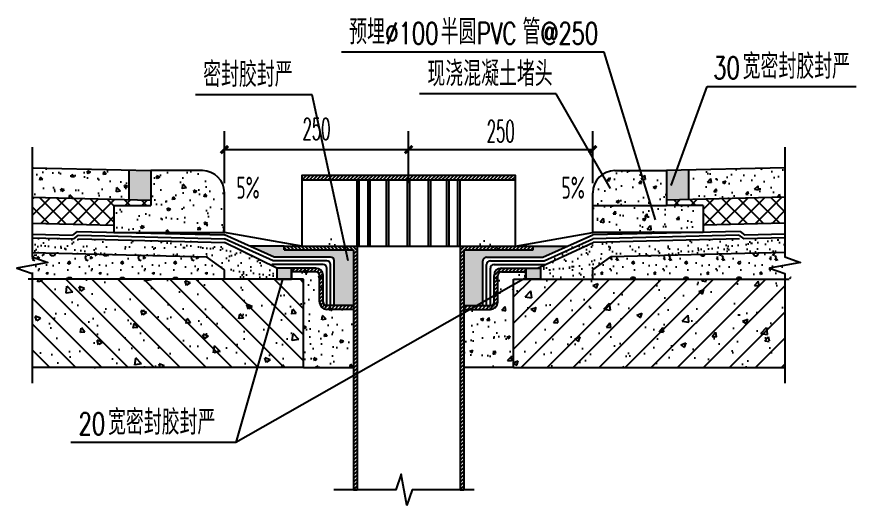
# Model space of a CAD drawing. Extents: x 27938 to 725830, y -209821 to 1628073.
# Drawn here: x 267459 to 269738, y 930992 to 932319 of the extents above; entities that cross this region are included whole.
import ezdxf

# ---------------------------------------------------------------- set-up
doc = ezdxf.new("R2010")
doc.units = 0
doc.header["$LTSCALE"] = 1000
doc.header["$MEASUREMENT"] = 0
doc.linetypes.add('DASH', pattern=[0.35, 0.25, -0.1])
for name, color, linetype in [('AD-INDX', 43, 'Continuous'), ('AD-SIGN', 195, 'Continuous'), ('AE-FNSH', 11, 'Continuous'), ('AE-PATN-MATE', 8, 'Continuous'), ('AE-PIPE', 10, 'Continuous'), ('AE-STRU-HACH', 8, 'Continuous'), ('AE-SUFC', 3, 'Continuous'), ('DIM_LEAD', 3, 'Continuous'), ('DIM_SYMB', 3, 'Continuous'), ('PUB_DIM', 3, 'Continuous'), ('PUB_TEXT', 4, 'Continuous'), ('RCWALL', 71, 'Continuous')]:
    doc.layers.add(name, color=color, linetype=linetype)
doc.styles.add('_TCH_DIM', font='SIMPLEX.shx', dxfattribs={"width": 0.7, "bigfont": 'GBCBIG.shx'})
doc.styles.add('_TCH_DIM_T3', font='SIMPLEX.shx', dxfattribs={"width": 0.494118, "bigfont": 'GBCBIG.shx'})
doc.styles.add('TH-STYLE3', font='tssdeng.shx', dxfattribs={"width": 0.7, "bigfont": 'tssdchn.shx'})
doc.dimstyles.new('_TCH_ARCH&&10', dxfattribs={"dimtxt": 29.75, "dimasz": 10, "dimexe": 25, "dimexo": 30, "dimgap": 10, "dimtad": 1, "dimdec": 0, "dimzin": 0, "dimdsep": 46, "dimtxsty": '_TCH_DIM_T3', "dimblk": 'ARCHTICK', "dimcen": 0.09, "dimclrt": 7, "dimazin": 2, "dimtfac": 1, "dimtdec": 0, "dimtix": 1, "dimtmove": 2, "dimatfit": 3, "dimfxl": 1, "dimtolj": 1, "dimtzin": 0, "dimarcsym": 0})
pattern_1 = [(45, (-167023.3735, -88107.5606), (-2.499999996, 2.499999996), [])]

# ---------------------------------------------------------------- blocks, each defined once
blk = doc.blocks.new('A$C006627A6')
at = {"layer": 'AE-STRU-HACH'}
h = blk.add_hatch(dxfattribs=at)
h.set_pattern_fill('JIS_WOOD', color=256, scale=5, style=0)
h.set_pattern_definition([(45, (-168053.1745, -88221.756), (-2.499999996, 2.499999996), [])])
h.paths.add_polyline_path([(304, 421), (304, 427), (14, 427), (14, 421)])
h = blk.add_hatch(dxfattribs=at)
h.set_pattern_fill('JIS_WOOD', color=256, scale=5, style=0)
h.set_pattern_definition([(135, (167341.373, -88107.5606), (2.499999996, 2.499999996), [])])
h.paths.add_polyline_path([(-10, 331), (89, 331), (89, 326), (-10, 326)])
h = blk.add_hatch(dxfattribs=at)
h.set_pattern_fill('JIS_WOOD', color=256, scale=5, style=0)
h.set_pattern_definition(pattern_1)
h.paths.add_polyline_path([(328, 331), (229, 331), (229, 326), (328, 326)])
h = blk.add_hatch(dxfattribs=at)
h.set_pattern_fill('JIS_WOOD', color=256, scale=5, style=0)
h.set_pattern_definition(pattern_1)
h.paths.add_polyline_path([(84, 0), (89, 0), (89, 326), (84, 326)])
h.paths.add_polyline_path([(84, 245), (84, 250), (48, 250, -0.414214), (43, 255), (43, 291, 0.414214), (33, 301), (0, 301), (0, 296), (33, 296, -0.414214), (38, 291), (38, 255, 0.414214), (48, 245)])
h.paths.add_polyline_path([(270, 250), (234, 250), (234, 245), (270, 245, 0.414214), (280, 255), (280, 291, -0.414214), (285, 296), (318, 296), (318, 301), (285, 301, 0.414214), (275, 291), (275, 255, -0.414214)])
h.paths.add_polyline_path([(229, 0), (234, 0), (234, 326), (229, 326)])
at = {"layer": 'AE-PIPE'}
for p, q in [((14, 421), (14, 331)), ((89, 331), (89, 421)), ((92, 331), (92, 421)), ((104, 331), (104, 421)), ((107, 331), (107, 421)), ((129, 331), (129, 421)), ((132, 331), (132, 421)), ((157.5, 331), (157.5, 421)), ((160.5, 331), (160.5, 421)), ((186, 331), (186, 421)), ((189, 331), (189, 421)), ((211, 331), (211, 421)), ((214, 331), (214, 421)), ((226, 331), (226, 421)), ((229, 331), (229, 421)), ((304, 331), (304, 421)), ((-10, 331), (89, 331)), ((-10, 326), (-10, 331)), ((89, 331), (89, 0)), ((89, 331), (229, 331)), ((229, 331), (229, 0)), ((229, 331), (328, 331)), ((328, 326), (328, 331)), ((-10, 326), (84, 326)), ((84, 326), (84, 0)), ((234, 326), (234, 0)), ((234, 326), (328, 326)), ((0, 301), (0, 296)), ((33, 301), (0, 301)), ((285, 301), (318, 301)), ((318, 301), (318, 296)), ((33, 296), (0, 296)), ((38, 255), (38, 291)), ((43, 255), (43, 291)), ((275, 255), (275, 291)), ((280, 255), (280, 291)), ((285, 296), (318, 296)), ((84, 250), (48, 250)), ((84, 245), (48, 245)), ((234, 250), (270, 250)), ((234, 245), (270, 245)), ((84, 0), (89, 0)), ((229, 0), (234, 0))]:
    blk.add_line(p, q, dxfattribs=at)
blk.add_lwpolyline([(14, 421), (304, 421), (304, 427), (14, 427)], close=True, dxfattribs=at)
for centre, radius, start, end in [((33, 291), 10, 0, 90), ((285, 291), 10, 90, 180), ((33, 291), 5, 0, 90), ((285, 291), 5, 90, 180), ((48, 255), 10, 180, 270), ((48, 255), 5, 180, 270), ((270, 255), 5, 270, 0), ((270, 255), 10, 270, 0)]:
    blk.add_arc(centre, radius, start, end, dxfattribs=at)
blk = doc.blocks.new('_ArchTick')
at = {"color": 0, "linetype": 'ByBlock', "const_width": 0.4}
blk.add_lwpolyline([(-0.5, -0.5), (0.5, 0.5)], dxfattribs=at)
blk = doc.blocks.new('*D261')
at = {"layer": 'Defpoints', "color": 0, "transparency": 16777216}
for p in [(359469.4, 394845), (359219.4, 394769.2), (359469.4, 394769.2)]:
    blk.add_point(p, dxfattribs=at)
at = {"layer": 'PUB_DIM', "color": 0, "lineweight": -2, "transparency": 16777216}
for p, q in [((359219.4, 394799.2), (359219.4, 394870)), ((359469.4, 394799.2), (359469.4, 394870)), ((359219.4, 394845), (359469.4, 394845))]:
    blk.add_line(p, q, dxfattribs=at)
at = {"layer": 'PUB_DIM', "color": 0, "lineweight": -2, "transparency": 16777216, "xscale": 10, "yscale": 10, "zscale": 10, "rotation": 180}
blk.add_blockref('_ArchTick', (359219.4, 394845), dxfattribs=at)
at = {"layer": 'PUB_DIM', "color": 0, "lineweight": -2, "transparency": 16777216, "xscale": 10, "yscale": 10, "zscale": 10}
blk.add_blockref('_ArchTick', (359469.4, 394845), dxfattribs=at)
at = {"layer": 'PUB_DIM', "color": 7, "transparency": 16777216, "insert": (359344.4, 394869.9), "char_height": 29.75, "attachment_point": 5, "style": '_TCH_DIM_T3'}
blk.add_mtext('\\A1;250', dxfattribs=at)
blk = doc.blocks.new('*D262')
at = {"layer": 'Defpoints', "color": 0, "transparency": 16777216}
for p in [(359219.4, 394845), (358969.4, 394769.2), (359219.4, 394769.2)]:
    blk.add_point(p, dxfattribs=at)
at = {"layer": 'PUB_DIM', "color": 0, "lineweight": -2, "transparency": 16777216}
for p, q in [((358969.4, 394799.2), (358969.4, 394870)), ((359219.4, 394799.2), (359219.4, 394870)), ((358969.4, 394845), (359219.4, 394845))]:
    blk.add_line(p, q, dxfattribs=at)
at = {"layer": 'PUB_DIM', "color": 0, "lineweight": -2, "transparency": 16777216, "xscale": 10, "yscale": 10, "zscale": 10, "rotation": 180}
blk.add_blockref('_ArchTick', (358969.4, 394845), dxfattribs=at)
at = {"layer": 'PUB_DIM', "color": 0, "lineweight": -2, "transparency": 16777216, "xscale": 10, "yscale": 10, "zscale": 10}
blk.add_blockref('_ArchTick', (359219.4, 394845), dxfattribs=at)
at = {"layer": 'PUB_DIM', "color": 7, "transparency": 16777216, "insert": (359094.4, 394873), "char_height": 29.75, "attachment_point": 5, "style": '_TCH_DIM_T3'}
blk.add_mtext('\\A1;250', dxfattribs=at)
blk = doc.blocks.new('adfhjjj')
at = {"layer": 'AE-PATN-MATE'}
h = blk.add_hatch(dxfattribs=at)
h.set_pattern_fill('混凝土', color=256, scale=6, style=0)
h.set_pattern_definition([(130, (492718.376, 295086.24), (-43.035611, -3.765128), [4.5, -49.5]), (185, (492718.376, 295086.24), (8.32508, 45.131528), [3.6, -39.6]), (79.5486, (492714.79, 295085.928), (-34.710563, 41.366373), [3.824411, -42.068527]), (133.8158, (492718.376, 295098.24), (-64.034463, -9.931141), [6.75, -74.25]), (83.3644, (492713.04, 295097.414), (-56.079762, 58.447072), [5.736617, -63.10278]), (188.8158, (492718.376, 295098.24), (-56.079717, 58.447116), [5.4, -59.4]), (159, (492712.376, 295095.24), (-35.814423, -24.1571334), [4.5, -49.5]), (214, (492712.376, 295095.24), (-14.59892, 43.509003), [3.6, -39.6]), (108.5486, (492709.39, 295093.23), (-50.413358, 19.35183), [3.824411, -42.068527]), (142.5, (492718.376, 295086.241), (-0.7295913, 19.9736312), [0, -39.12, 0, -40.2, 0, -39.75]), (172.5, (492718.376, 295086.241), (-15.7841722, 23.6647027), [0, -22.92, 0, -38.22, 0, -15.15]), (212.5, (492731.756, 295086.241), (-32.0293462, -1.3532923), [0, -15, 0, -46.8, 0, -62.1]), (222.5, (492737.756, 295086.241), (-34.99117, 6.006299), [0, -19.5, 0, -31.08, 0, -44.1])])
h.paths.add_polyline_path([(358708.5, 394820.2), (358839.4, 394817.1), (358839.4, 394777.1), (358708.5, 394780.2)])
h = blk.add_hatch(dxfattribs=at)
h.set_pattern_fill('混凝土', color=256, scale=6, style=0)
h.set_pattern_definition([(130, (493469.894, 298617.54), (-43.035611, -3.765128), [4.5, -49.5]), (185, (493469.894, 298617.54), (8.32508, 45.131528), [3.6, -39.6]), (79.5486, (493466.307, 298617.225), (-34.710563, 41.366373), [3.824411, -42.068527]), (133.8158, (493469.894, 298629.54), (-64.034463, -9.931141), [6.75, -74.25]), (83.3644, (493464.56, 298628.71), (-56.079762, 58.447072), [5.736617, -63.10278]), (188.8158, (493469.894, 298629.54), (-56.079717, 58.447116), [5.4, -59.4]), (159, (493463.894, 298626.54), (-35.814423, -24.1571334), [4.5, -49.5]), (214, (493463.894, 298626.54), (-14.59892, 43.509003), [3.6, -39.6]), (108.5486, (493460.91, 298624.526), (-50.413358, 19.35183), [3.824411, -42.068527]), (142.5, (493469.894, 298617.539), (-0.7295913, 19.9736312), [0, -39.12, 0, -40.2, 0, -39.75]), (172.5, (493469.894, 298617.539), (-15.7841722, 23.6647027), [0, -22.92, 0, -38.22, 0, -15.15]), (212.5, (493483.274, 298617.539), (-32.0293462, -1.3532923), [0, -15, 0, -46.8, 0, -62.1]), (222.5, (493489.274, 298617.54), (-34.99117, 6.006299), [0, -19.5, 0, -31.08, 0, -44.1])])
edge = h.paths.add_edge_path()
edge.add_line((358819.4, 394769.2), (358869.4, 394769.2))
edge.add_line((358869.4, 394769.2), (358869.4, 394816.4))
edge.add_line((358869.4, 394816.4), (358939.4, 394816.4))
edge.add_arc((358939.4, 394786.4), 30, 360, 450, ccw=False)
edge.add_line((358969.4, 394786.4), (358969.4, 394732.5))
edge.add_line((358969.4, 394732.5), (358819.5, 394732.5))
edge.add_line((358819.5, 394732.5), (358819.4, 394732.5))
edge.add_line((358819.4, 394732.5), (358819.4, 394769.2))
for points in [[(358839.4, 394777.1), (358869.4, 394776.4), (358869.4, 394816.4), (358839.4, 394817.1)], [(359599.4, 394817.1), (359569.4, 394816.4), (359569.4, 394776.4), (359599.4, 394777.1)], [(359060.4, 394669), (359060.4, 394684), (359040.4, 394684), (359040.4, 394669)], [(359398.4, 394669), (359398.4, 394684), (359378.4, 394684), (359378.4, 394669)]]:
    blk.add_hatch(color=256, dxfattribs=at).paths.add_polyline_path(points)
h = blk.add_hatch(dxfattribs=at)
h.set_pattern_fill('混凝土', color=256, scale=6, style=0)
h.set_pattern_definition([(50, (224968.96, 298617.54), (43.035611, -3.765128), [4.5, -49.5]), (355, (224968.96, 298617.54), (-8.32508, 45.131528), [3.6, -39.6]), (100.4514, (224972.547, 298617.225), (34.710563, 41.366373), [3.824411, -42.068527]), (46.1842, (224968.96, 298629.54), (64.034463, -9.931141), [6.75, -74.25]), (96.6356, (224974.297, 298628.71), (56.079762, 58.447072), [5.736617, -63.10278]), (351.1842, (224968.96, 298629.54), (56.079717, 58.447116), [5.4, -59.4]), (21, (224974.96, 298626.54), (35.814423, -24.1571334), [4.5, -49.5]), (326, (224974.96, 298626.54), (14.59892, 43.509003), [3.6, -39.6]), (71.4514, (224977.945, 298624.526), (50.413358, 19.35183), [3.824411, -42.068527]), (37.5, (224968.96, 298617.539), (0.7295913, 19.9736312), [0, -39.12, 0, -40.2, 0, -39.75]), (7.5, (224968.96, 298617.539), (15.7841722, 23.6647027), [0, -22.92, 0, -38.22, 0, -15.15]), (327.5, (224955.58, 298617.539), (32.0293462, -1.3532923), [0, -15, 0, -46.8, 0, -62.1]), (317.5, (224949.58, 298617.54), (34.99117, 6.006299), [0, -19.5, 0, -31.08, 0, -44.1])])
edge = h.paths.add_edge_path()
edge.add_line((359619.4, 394769.2), (359569.4, 394769.2))
edge.add_line((359569.4, 394769.2), (359569.4, 394816.4))
edge.add_line((359569.4, 394816.4), (359499.4, 394816.4))
edge.add_arc((359499.4, 394786.4), 30, 90, 180)
edge.add_line((359469.4, 394786.4), (359469.4, 394732.5))
edge.add_line((359469.4, 394732.5), (359619.3, 394732.5))
edge.add_line((359619.3, 394732.5), (359619.4, 394732.5))
edge.add_line((359619.4, 394732.5), (359619.4, 394769.2))
h = blk.add_hatch(dxfattribs=at)
h.set_pattern_fill('混凝土', color=256, scale=6, style=0)
h.set_pattern_definition([(50, (225720.478, 295086.24), (43.035611, -3.765128), [4.5, -49.5]), (355, (225720.48, 295086.24), (-8.32508, 45.131528), [3.6, -39.6]), (100.4514, (225724.064, 295085.928), (34.710563, 41.366373), [3.824411, -42.068527]), (46.1842, (225720.48, 295098.24), (64.034463, -9.931141), [6.75, -74.25]), (96.6356, (225725.814, 295097.414), (56.079762, 58.447072), [5.736617, -63.10278]), (351.1842, (225720.48, 295098.24), (56.079717, 58.447116), [5.4, -59.4]), (21, (225726.478, 295095.24), (35.814423, -24.1571334), [4.5, -49.5]), (326, (225726.48, 295095.24), (14.59892, 43.509003), [3.6, -39.6]), (71.4514, (225729.463, 295093.23), (50.413358, 19.35183), [3.824411, -42.068527]), (37.5, (225720.478, 295086.241), (0.7295913, 19.9736312), [0, -39.12, 0, -40.2, 0, -39.75]), (7.5, (225720.478, 295086.241), (15.7841722, 23.6647027), [0, -22.92, 0, -38.22, 0, -15.15]), (327.5, (225707.098, 295086.241), (32.0293462, -1.3532923), [0, -15, 0, -46.8, 0, -62.1]), (317.5, (225701.098, 295086.241), (34.99117, 6.006299), [0, -19.5, 0, -31.08, 0, -44.1])])
h.paths.add_polyline_path([(359730.4, 394820.2), (359599.4, 394817.1), (359599.4, 394777.1), (359730.4, 394780.2)])
h = blk.add_hatch(dxfattribs=at)
h.set_pattern_fill('ANSI37', color=256, scale=5, style=0)
h.set_pattern_definition([(135, (526463.156, 304475.397), (11.2253202, 11.2253202), []), (45, (526463.156, 304475.397), (11.2253202, -11.2253202), [])])
h.paths.add_polyline_path([(358708.5, 394745.2), (358708.5, 394780.2), (358869.4, 394776.4), (358869.4, 394769.2), (358819.4, 394769.2), (358819.4, 394742.5)])
h = blk.add_hatch(dxfattribs=at)
h.set_pattern_fill('ANSI37', color=256, scale=5, style=0)
h.set_pattern_definition([(45, (191975.698, 304475.397), (-11.2253202, 11.2253202), []), (135, (191975.698, 304475.397), (-11.2253202, -11.2253202), [])])
h.paths.add_polyline_path([(359730.4, 394745.2), (359730.4, 394780.2), (359569.4, 394776.4), (359569.4, 394769.2), (359619.4, 394769.2), (359619.4, 394742.5)])
h = blk.add_hatch(dxfattribs=at)
h.set_pattern_fill('粉刷', color=256, scale=5, style=0)
h.set_pattern_definition([(142.5, (504766.68, 297412.681), (0.6299336, 19.2682377), [0, -15.2, 0, -17, 0, -16.25]), (172.5, (504766.68, 297412.68), (-17.697767, 28.2214607), [0, -8.2, 0, -13.7, 0, -5.25]), (212.5, (504778.98, 297412.681), (-31.1414186, 0.0565905), [0, -5, 0, -18, 0, -23.5]), (222.5, (504778.98, 297412.68), (-30.061266, 8.7767556), [0, -2.5, 0, -11.8, 0, -13.5])])
h.paths.add_polyline_path([(358708.5, 394705.2), (358708.5, 394725.2), (358969.4, 394719), (359040.4, 394684), (359040.4, 394669), (358969.4, 394669), (358969.4, 394681.5), (358945.1, 394699.5)])
h = blk.add_hatch(dxfattribs=at)
h.set_pattern_fill('混凝土', color=256, scale=6, style=0)
h.set_pattern_definition([(130, (491932.807, 294948.66), (-43.035611, -3.765128), [4.5, -49.5]), (185, (491932.807, 294948.66), (8.32508, 45.131528), [3.6, -39.6]), (79.5486, (491929.22, 294948.345), (-34.710563, 41.366373), [3.824411, -42.068527]), (133.8158, (491932.807, 294960.66), (-64.034463, -9.931141), [6.75, -74.25]), (83.3644, (491927.47, 294959.83), (-56.079762, 58.447072), [5.736617, -63.10278]), (188.8158, (491932.807, 294960.66), (-56.079717, 58.447116), [5.4, -59.4]), (159, (491926.807, 294957.66), (-35.814423, -24.1571334), [4.5, -49.5]), (214, (491926.807, 294957.66), (-14.59892, 43.509003), [3.6, -39.6]), (108.5486, (491923.822, 294955.646), (-50.413358, 19.35183), [3.824411, -42.068527]), (142.5, (491932.807, 294948.659), (-0.7295913, 19.9736312), [0, -39.12, 0, -40.2, 0, -39.75]), (172.5, (491932.807, 294948.66), (-15.7841722, 23.6647027), [0, -22.92, 0, -38.22, 0, -15.15]), (212.5, (491946.187, 294948.659), (-32.0293462, -1.3532923), [0, -15, 0, -46.8, 0, -62.1]), (222.5, (491952.187, 294948.66), (-34.99117, 6.006299), [0, -19.5, 0, -31.08, 0, -44.1])])
h.paths.add_polyline_path([(359134.2, 394709), (359096.5, 394709), (359115.9, 394725.1)])
edge = h.paths.add_edge_path()
edge.add_line((359144.4, 394633), (359144.4, 394549))
edge.add_line((359144.4, 394549), (359076.9, 394549))
edge.add_line((359076.9, 394549), (359076.9, 394669))
edge.add_line((359076.9, 394669), (359060.4, 394669))
edge.add_line((359060.4, 394669), (359060.4, 394679))
edge.add_line((359060.4, 394679), (359066.4, 394684))
edge.add_line((359066.4, 394684), (359093.4, 394684))
edge.add_arc((359093.4, 394674), 10, 360, 450, ccw=False)
edge.add_line((359103.4, 394674), (359103.4, 394638))
edge.add_arc((359108.4, 394638), 5, 540, 630)
edge.add_line((359108.4, 394633), (359144.4, 394633))
h = blk.add_hatch(dxfattribs=at)
h.set_pattern_fill('混凝土', color=256, scale=6, style=0)
h.set_pattern_definition([(50, (226506.048, 294948.66), (43.035611, -3.765128), [4.5, -49.5]), (355, (226506.048, 294948.66), (-8.32508, 45.131528), [3.6, -39.6]), (100.4514, (226509.634, 294948.345), (34.710563, 41.366373), [3.824411, -42.068527]), (46.1842, (226506.05, 294960.66), (64.034463, -9.931141), [6.75, -74.25]), (96.6356, (226511.384, 294959.83), (56.079762, 58.447072), [5.736617, -63.10278]), (351.1842, (226506.05, 294960.66), (56.079717, 58.447116), [5.4, -59.4]), (21, (226512.048, 294957.66), (35.814423, -24.1571334), [4.5, -49.5]), (326, (226512.048, 294957.66), (14.59892, 43.509003), [3.6, -39.6]), (71.4514, (226515.032, 294955.646), (50.413358, 19.35183), [3.824411, -42.068527]), (37.5, (226506.048, 294948.659), (0.7295913, 19.9736312), [0, -39.12, 0, -40.2, 0, -39.75]), (7.5, (226506.048, 294948.66), (15.7841722, 23.6647027), [0, -22.92, 0, -38.22, 0, -15.15]), (327.5, (226492.668, 294948.659), (32.0293462, -1.3532923), [0, -15, 0, -46.8, 0, -62.1]), (317.5, (226486.668, 294948.66), (34.99117, 6.006299), [0, -19.5, 0, -31.08, 0, -44.1])])
h.paths.add_polyline_path([(359304.6, 394709), (359342.3, 394709), (359323, 394725.1)])
edge = h.paths.add_edge_path()
edge.add_line((359294.4, 394633), (359294.4, 394549))
edge.add_line((359294.4, 394549), (359361.9, 394549))
edge.add_line((359361.9, 394549), (359361.9, 394669))
edge.add_line((359361.9, 394669), (359378.4, 394669))
edge.add_line((359378.4, 394669), (359378.4, 394679))
edge.add_line((359378.4, 394679), (359372.4, 394684))
edge.add_line((359372.4, 394684), (359345.4, 394684))
edge.add_arc((359345.4, 394674), 10, 90, 180)
edge.add_line((359335.4, 394674), (359335.4, 394638))
edge.add_arc((359330.4, 394638), 5, -90, 0, ccw=False)
edge.add_line((359330.4, 394633), (359294.4, 394633))
h = blk.add_hatch(dxfattribs=at)
h.set_pattern_fill('粉刷', color=256, scale=5, style=0)
h.set_pattern_definition([(37.5, (213672.175, 297412.681), (-0.6299336, 19.2682377), [0, -15.2, 0, -17, 0, -16.25]), (7.5, (213672.175, 297412.68), (17.697767, 28.2214607), [0, -8.2, 0, -13.7, 0, -5.25]), (327.5, (213659.875, 297412.681), (31.1414186, 0.0565905), [0, -5, 0, -18, 0, -23.5]), (317.5, (213659.875, 297412.68), (30.061266, 8.7767556), [0, -2.5, 0, -11.8, 0, -13.5])])
h.paths.add_polyline_path([(359730.4, 394705.2), (359730.4, 394725.2), (359444.6, 394718.4), (359398.4, 394684), (359398.4, 394669), (359469.4, 394669), (359469.4, 394681.5), (359493.8, 394699.5)])
h = blk.add_hatch(color=256, dxfattribs=at)
edge = h.paths.add_edge_path()
edge.add_line((359144.4, 394709), (359050.4, 394709))
edge.add_line((359050.4, 394709), (359050.4, 394714))
edge.add_line((359050.4, 394714), (359003.2, 394714))
edge.add_line((359003.2, 394714), (359037, 394699))
edge.add_line((359037, 394699), (359113.4, 394699))
edge.add_arc((359113.4, 394694), 5, 0, 90, ccw=False)
edge.add_line((359118.4, 394694), (359118.4, 394633))
edge.add_line((359118.4, 394633), (359144.4, 394633))
edge.add_line((359144.4, 394633), (359144.4, 394709))
h = blk.add_hatch(color=256, dxfattribs=at)
edge = h.paths.add_edge_path()
edge.add_line((359294.4, 394709), (359388.4, 394709))
edge.add_line((359388.4, 394709), (359388.4, 394714))
edge.add_line((359388.4, 394714), (359435.7, 394714))
edge.add_line((359435.7, 394714), (359401.8, 394699))
edge.add_line((359401.8, 394699), (359325.4, 394699))
edge.add_arc((359325.4, 394694), 5, 90, 180)
edge.add_line((359320.4, 394694), (359320.4, 394633))
edge.add_line((359320.4, 394633), (359294.4, 394633))
edge.add_line((359294.4, 394633), (359294.4, 394709))
h = blk.add_hatch(dxfattribs=at)
h.set_pattern_fill('加气混凝土', color=256, scale=6, style=0)
h.set_pattern_definition([(180, (504464.734, 296343.21), (-36, 72), [0, -72]), (180, (504506.854, 296333.49), (-36, 72), [0, -72]), (180, (504483.454, 296332.77), (-36, 72), [0, -72]), (180, (504457.894, 296354.01), (-36, 72), [0, -72]), (180, (504487.774, 296329.17), (-36, 72), [0, -72]), (180, (504450.694, 296399.37), (-36, 72), [0, -72]), (180, (504472.654, 296393.61), (-36, 72), [0, -72]), (180, (504461.134, 296384.61), (-36, 72), [0, -72]), (180, (504519.814, 296383.17), (-36, 72), [0, -72]), (180, (504484.534, 296379.93), (-36, 72), [0, -72]), (180, (504498.214, 296361.57), (-36, 72), [0, -72]), (180, (504497.494, 296334.57), (-36, 72), [0, -72]), (180, (504470.494, 296331.69), (-36, 72), [0, -72]), (180, (504450.694, 296363.37), (-36, 72), [0, -72]), (180, (504518.014, 296352.21), (-36, 72), [0, -72]), (180, (504511.894, 296364.45), (-36, 72), [0, -72]), (180, (504483.814, 296359.41), (-36, 72), [0, -72]), (180, (504493.894, 296348.97), (-36, 72), [0, -72]), (180, (504499.654, 296372.73), (-36, 72), [0, -72]), (180, (504490.654, 296399.73), (-36, 72), [0, -72]), (180, (504515.134, 296337.09), (-36, 72), [0, -72]), (180, (504475.534, 296384.97), (-36, 72), [0, -72]), (180, (504509.014, 296386.05), (-36, 72), [0, -72]), (180, (504514.774, 296395.41), (-36, 72), [0, -72]), (49.398706, (504455.1167, 296376.8253), (179.99999801, 216.000000944), [3.160986, -1324.45332]), (161.565051, (504460.26, 296378.197), (-179.9999993, 71.9999995), [3.25263, -452.115348]), (90, (504460.26, 296375.11), (-36, 72), [3.085714, -140.914278]), (18.434949, (504457.174, 296374.082), (180.0000009, 71.9999946), [3.25263, -452.115348]), (126.869898, (504457.174, 296374.082), (-36.0000001, 72), [3.428572, -356.57142]), (45, (504454.43, 296337.397), (36.0000044, 71.999995), [2.90924, -200.737512]), (135, (504458.545, 296337.397), (-35.9999998, 71.9999997), [2.90924, -200.737512]), (45, (504456.488, 296335.34), (36.0000044, 71.999995), [2.90924, -200.737512]), (135, (504456.488, 296335.34), (-35.9999998, 71.9999997), [2.90924, -200.737512]), (63.43495, (504489.06, 296385.74), (6e-06, 143.999996), [3.83326, -76.66518]), (7e-15, (504490.774, 296389.17), (36, 72), [4.114286, -67.88571]), (116.56505, (504496.6, 296385.74), (-3e-07, 144), [3.83326, -76.66518]), (63.43495, (504494.89, 296382.31), (6e-06, 143.999996), [3.83326, -76.66518]), (180, (504494.89, 296382.31), (-36, 72), [4.114286, -67.88571]), (116.56505, (504490.774, 296382.31), (-3e-07, 144), [3.83326, -76.66518]), (72.897272, (504461.9738, 296361.3968), (107.99999587, 360.00000058), [4.663362, -1953.9483]), (36.027374, (504463.3453, 296365.854), (683.99999133, 503.99999943), [4.663362, -974.6424]), (7e-15, (504467.12, 296368.6), (36, 72), [4.457143, -67.542852]), (143.9726267, (504475.3453, 296365.854), (-683.99999495, 503.99999457), [4.663362, -974.6424]), (108.434949, (504476.717, 296361.74), (-108.00000055, 359.9999994), [4.336838, -451.031136]), (72.897272, (504475.3453, 296357.2825), (107.99999587, 360.00000058), [4.663362, -1953.9483]), (36.027374, (504471.574, 296354.5396), (683.99999133, 503.99999943), [4.663362, -974.6424]), (180, (504471.574, 296354.54), (-36, 72), [4.457143, -67.542852]), (143.9726267, (504467.1167, 296354.5396), (-683.99999495, 503.99999457), [4.663362, -974.6424]), (108.434949, (504463.345, 296357.282), (-108.00000055, 359.9999994), [4.336838, -451.031136]), (29.744882, (504461.288, 296394.997), (108.00000026, 71.9999991), [2.764202, -577.718352]), (90, (504463.688, 296393.625), (-36, 72), [2.742857, -141.25713]), (150.2551187, (504463.688, 296393.625), (-108.00000006, 71.99999966), [2.764202, -577.718352]), (63.43495, (504478.09, 296343.91), (6e-06, 143.999996), [3.83326, -76.66518]), (11.309933, (504479.8024, 296347.3396), (324.00000024, 71.9999982), [3.49647, -730.76226]), (138.814075, (504485.974, 296345.6254), (-899.99999455, 791.999993075), [3.64462, -1527.09624]), (90, (504485.974, 296342.197), (-36, 72), [3.428572, -140.57142]), (41.185926, (504483.231, 296339.7968), (899.999984, 792.000005044), [3.64462, -1527.09624]), (163.3007558, (504483.231, 296339.7968), (-1187.99999106, 359.99999623), [3.579534, -1499.8245]), (119.054604, (504479.8024, 296340.8253), (-35.999999904, 71.99999936), [3.52993, -1479.04074]), (70.016894, (504508.2596, 296374.0825), (180.00000068, 503.999998666), [4.01304, -1681.4637]), (24.443955, (504509.631, 296377.854), (468.000001784, 215.99999551), [4.142758, -1735.81578]), (155.5560453, (504517.1738, 296377.854), (-468.000000233, 215.99999896), [4.142758, -1735.81578]), (109.9831066, (504518.5453, 296374.0825), (-180.00000054, 503.99999875), [4.01304, -1681.4637]), (70.016894, (504517.1738, 296370.311), (180.00000068, 503.999998666), [4.01304, -1681.4637]), (19.983107, (504513.4024, 296368.9396), (180.0000001, 71.99999672), [4.01304, -838.7253]), (160.0168935, (504513.4024, 296368.9396), (-179.99999901, 71.99999989), [4.01304, -838.7253]), (109.9831066, (504509.631, 296370.311), (-180.00000054, 503.99999875), [4.01304, -1681.4637]), (57.994617, (504481.517, 296367.568), (36.00000483, 71.99999632), [3.234508, -676.01208]), (161.565051, (504486.317, 296369.282), (-179.9999993, 71.9999995), [3.25263, -452.115348]), (90, (504486.317, 296366.197), (-36, 72), [3.085714, -140.914278]), (18.434949, (504483.231, 296365.168), (180.0000009, 71.9999946), [3.25263, -452.115348]), (125.5376778, (504483.231, 296365.168), (-251.99999963, 359.99999946), [2.949368, -1235.78538]), (63.43495, (504502.43, 296350.08), (6e-06, 143.999996), [3.83326, -76.66518]), (7e-15, (504504.145, 296353.51), (36, 72), [3.771428, -68.228568]), (120.9637566, (504509.974, 296350.0825), (-36.00000012, 71.99999965), [3.998367, -835.65864]), (59.036244, (504507.917, 296346.654), (36.00000492, 71.9999967), [3.998367, -835.65864]), (180, (504507.92, 296346.654), (-36, 72), [3.771428, -68.228568]), (116.56505, (504504.145, 296346.654), (-3e-07, 144), [3.83326, -76.66518])])
h.paths.add_polyline_path([(358702.8, 394669), (358696.4, 394670.7), (358708.5, 394672.1), (358708.5, 394705.2), (358945.1, 394699.5), (358969.4, 394681.5), (358969.4, 394669)])
h = blk.add_hatch(dxfattribs=at)
h.set_pattern_fill('加气混凝土', color=256, scale=6, style=0)
h.set_pattern_definition([(0, (213974.12, 296343.21), (36, 72), [0, -72]), (0, (213932, 296333.49), (36, 72), [0, -72]), (0, (213955.4, 296332.77), (36, 72), [0, -72]), (0, (213980.96, 296354.01), (36, 72), [0, -72]), (0, (213951.08, 296329.17), (36, 72), [0, -72]), (0, (213988.16, 296399.37), (36, 72), [0, -72]), (0, (213966.2, 296393.61), (36, 72), [0, -72]), (0, (213977.72, 296384.61), (36, 72), [0, -72]), (0, (213919.04, 296383.17), (36, 72), [0, -72]), (0, (213954.32, 296379.93), (36, 72), [0, -72]), (0, (213940.64, 296361.57), (36, 72), [0, -72]), (0, (213941.36, 296334.57), (36, 72), [0, -72]), (0, (213968.36, 296331.69), (36, 72), [0, -72]), (0, (213988.16, 296363.37), (36, 72), [0, -72]), (0, (213920.84, 296352.21), (36, 72), [0, -72]), (0, (213926.96, 296364.45), (36, 72), [0, -72]), (0, (213955.04, 296359.41), (36, 72), [0, -72]), (0, (213944.96, 296348.97), (36, 72), [0, -72]), (0, (213939.2, 296372.73), (36, 72), [0, -72]), (0, (213948.2, 296399.73), (36, 72), [0, -72]), (0, (213923.72, 296337.09), (36, 72), [0, -72]), (0, (213963.32, 296384.97), (36, 72), [0, -72]), (0, (213929.84, 296386.05), (36, 72), [0, -72]), (0, (213924.08, 296395.41), (36, 72), [0, -72]), (130.601294, (213983.7377, 296376.8253), (-179.99999801, 216.000000944), [3.160986, -1324.45332]), (18.434949, (213978.595, 296378.197), (179.9999993, 71.9999995), [3.25263, -452.115348]), (90, (213978.595, 296375.11), (36, 72), [3.085714, -140.914278]), (161.565051, (213981.68, 296374.082), (-180.0000009, 71.9999946), [3.25263, -452.115348]), (53.130102, (213981.68, 296374.082), (36.0000001, 72), [3.428572, -356.57142]), (135, (213984.423, 296337.397), (-36.0000044, 71.999995), [2.90924, -200.737512]), (45, (213980.31, 296337.397), (35.9999998, 71.9999997), [2.90924, -200.737512]), (135, (213982.366, 296335.34), (-36.0000044, 71.999995), [2.90924, -200.737512]), (45, (213982.366, 296335.34), (35.9999998, 71.9999997), [2.90924, -200.737512]), (116.56505, (213949.795, 296385.74), (-6e-06, 143.999996), [3.83326, -76.66518]), (180, (213948.08, 296389.17), (-36, 72), [4.114286, -67.88571]), (63.43495, (213942.25, 296385.74), (3e-07, 144), [3.83326, -76.66518]), (116.56505, (213943.966, 296382.31), (-6e-06, 143.999996), [3.83326, -76.66518]), (0, (213943.966, 296382.31), (36, 72), [4.114286, -67.88571]), (63.43495, (213948.08, 296382.31), (3e-07, 144), [3.83326, -76.66518]), (107.102728, (213976.8805, 296361.3968), (-107.99999587, 360.00000058), [4.663362, -1953.9483]), (143.972626, (213975.509, 296365.854), (-683.99999133, 503.99999943), [4.663362, -974.6424]), (180, (213971.74, 296368.6), (-36, 72), [4.457143, -67.542852]), (36.0273733, (213963.509, 296365.854), (683.99999495, 503.99999457), [4.663362, -974.6424]), (71.565051, (213962.138, 296361.74), (108.00000055, 359.9999994), [4.336838, -451.031136]), (107.102728, (213963.509, 296357.2825), (-107.99999587, 360.00000058), [4.663362, -1953.9483]), (143.972626, (213967.2805, 296354.5396), (-683.99999133, 503.99999943), [4.663362, -974.6424]), (0, (213967.28, 296354.54), (36, 72), [4.457143, -67.542852]), (36.0273733, (213971.7377, 296354.5396), (683.99999495, 503.99999457), [4.663362, -974.6424]), (71.565051, (213975.509, 296357.282), (108.00000055, 359.9999994), [4.336838, -451.031136]), (150.255118, (213977.566, 296394.997), (-108.00000026, 71.9999991), [2.764202, -577.718352]), (90, (213975.166, 296393.625), (36, 72), [2.742857, -141.25713]), (29.7448813, (213975.166, 296393.625), (108.00000006, 71.99999966), [2.764202, -577.718352]), (116.56505, (213960.766, 296343.91), (-6e-06, 143.999996), [3.83326, -76.66518]), (168.690067, (213959.052, 296347.3396), (-324.00000024, 71.9999982), [3.49647, -730.76226]), (41.185925, (213952.8805, 296345.6254), (899.99999455, 791.999993075), [3.64462, -1527.09624]), (90, (213952.88, 296342.197), (36, 72), [3.428572, -140.57142]), (138.814074, (213955.6234, 296339.7968), (-899.999984, 792.000005044), [3.64462, -1527.09624]), (16.6992442, (213955.6234, 296339.7968), (1187.99999106, 359.99999623), [3.579534, -1499.8245]), (60.945396, (213959.052, 296340.8253), (35.999999904, 71.99999936), [3.52993, -1479.04074]), (109.983106, (213930.5948, 296374.0825), (-180.00000068, 503.999998666), [4.01304, -1681.4637]), (155.556045, (213929.2234, 296377.854), (-468.000001784, 215.99999551), [4.142758, -1735.81578]), (24.4439547, (213921.6805, 296377.854), (468.000000233, 215.99999896), [4.142758, -1735.81578]), (70.0168934, (213920.309, 296374.0825), (180.00000054, 503.99999875), [4.01304, -1681.4637]), (109.983106, (213921.6805, 296370.311), (-180.00000068, 503.999998666), [4.01304, -1681.4637]), (160.016893, (213925.452, 296368.9396), (-180.0000001, 71.99999672), [4.01304, -838.7253]), (19.9831065, (213925.452, 296368.9396), (179.99999901, 71.99999989), [4.01304, -838.7253]), (70.0168934, (213929.2234, 296370.311), (180.00000054, 503.99999875), [4.01304, -1681.4637]), (122.005383, (213957.338, 296367.568), (-36.00000483, 71.99999632), [3.234508, -676.01208]), (18.434949, (213952.538, 296369.282), (179.9999993, 71.9999995), [3.25263, -452.115348]), (90, (213952.538, 296366.197), (36, 72), [3.085714, -140.914278]), (161.565051, (213955.623, 296365.168), (-180.0000009, 71.9999946), [3.25263, -452.115348]), (54.4623222, (213955.6234, 296365.168), (251.99999963, 359.99999946), [2.949368, -1235.78538]), (116.56505, (213936.423, 296350.08), (-6e-06, 143.999996), [3.83326, -76.66518]), (180, (213934.71, 296353.51), (-36, 72), [3.771428, -68.228568]), (59.0362434, (213928.8805, 296350.0825), (36.00000012, 71.99999965), [3.998367, -835.65864]), (120.963756, (213930.9377, 296346.654), (-36.00000492, 71.9999967), [3.998367, -835.65864]), (0, (213930.94, 296346.654), (36, 72), [3.771428, -68.228568]), (63.43495, (213934.71, 296346.654), (3e-07, 144), [3.83326, -76.66518])])
h.paths.add_polyline_path([(359736.1, 394669), (359742.4, 394670.7), (359730.4, 394672.1), (359730.4, 394705.2), (359493.8, 394699.5), (359469.4, 394681.5), (359469.4, 394669)])
at = {"layer": 'AE-STRU-HACH'}
h = blk.add_hatch(dxfattribs=at)
h.set_pattern_fill('钢筋混凝土', color=256, scale=10, style=0)
h.set_pattern_definition([(135, (509589.153, 296202.205), (17.6776695, 17.6776695), []), (130, (509589.15, 296202.205), (-71.726018, -6.275213), [7.5, -82.5]), (185, (509589.15, 296202.205), (13.875133, 75.219213), [6, -66]), (79.5486, (509583.175, 296201.68), (-57.850938, 68.943954), [6.37402, -70.11421]), (133.8158, (509589.15, 296222.205), (-106.724105, -16.5519), [11.25, -123.75]), (83.3644, (509580.26, 296220.83), (-93.46627, 97.41179), [9.56103, -105.1713]), (188.8158, (509589.15, 296222.2), (-93.466195, 97.41186), [9, -99]), (159, (509579.15, 296217.205), (-59.690705, -40.26189), [7.5, -82.5]), (214, (509579.15, 296217.205), (-24.331533, 72.515005), [6, -66]), (108.5486, (509574.18, 296213.85), (-84.022263, 32.25305), [6.37402, -70.11421]), (142.5, (509589.153, 296202.205), (-1.2159855, 33.2893854), [0, -65.2, 0, -67, 0, -66.25]), (172.5, (509589.153, 296202.205), (-26.306954, 39.441171), [0, -38.2, 0, -63.7, 0, -25.25]), (212.5, (509611.453, 296202.205), (-53.3822436, -2.255487), [0, -25, 0, -78, 0, -103.5]), (222.5, (509621.453, 296202.205), (-58.318617, 10.010498), [0, -32.5, 0, -51.8, 0, -73.5])])
h.paths.add_polyline_path([(358720.6, 394664.2), (358702.8, 394669), (359076.9, 394669), (359076.9, 394549), (358708.5, 394549), (358708.5, 394662.8)])
h = blk.add_hatch(dxfattribs=at)
h.set_pattern_fill('钢筋混凝土', color=256, scale=10, style=0)
h.set_pattern_definition([(45, (208849.702, 296202.205), (-17.6776695, 17.6776695), []), (50, (208849.7, 296202.205), (71.726018, -6.275213), [7.5, -82.5]), (355, (208849.7, 296202.205), (-13.875133, 75.219213), [6, -66]), (100.4514, (208855.68, 296201.68), (57.850938, 68.943954), [6.37402, -70.11421]), (46.1842, (208849.7, 296222.205), (106.724105, -16.5519), [11.25, -123.75]), (96.6356, (208858.6, 296220.83), (93.46627, 97.41179), [9.56103, -105.1713]), (351.1842, (208849.7, 296222.2), (93.466195, 97.41186), [9, -99]), (21, (208859.7, 296217.205), (59.690705, -40.26189), [7.5, -82.5]), (326, (208859.7, 296217.205), (24.331533, 72.515005), [6, -66]), (71.4514, (208864.676, 296213.85), (84.022263, 32.25305), [6.37402, -70.11421]), (37.5, (208849.702, 296202.205), (1.2159855, 33.2893854), [0, -65.2, 0, -67, 0, -66.25]), (7.5, (208849.702, 296202.205), (26.306954, 39.441171), [0, -38.2, 0, -63.7, 0, -25.25]), (327.5, (208827.402, 296202.205), (53.3822436, -2.255487), [0, -25, 0, -78, 0, -103.5]), (317.5, (208817.4, 296202.205), (58.318617, 10.010498), [0, -32.5, 0, -51.8, 0, -73.5])])
h.paths.add_polyline_path([(359718.3, 394664.2), (359736.1, 394669), (359361.9, 394669), (359361.9, 394549), (359730.4, 394549), (359730.4, 394662.8)])
at = {"layer": 'AD-SIGN'}
for points in [[(359068.5, 394743.4, 0, 10, 0), (359028.7, 394749.3, 0, 0, 0), (358980.1, 394756.5, 0, 0, 0)], [(359370.4, 394743.4, 0, 10, 0), (359410.1, 394749.3, 0, 0, 0), (359458.8, 394756.5, 0, 0, 0)]]:
    blk.add_lwpolyline(points, format="xyseb", dxfattribs=at)
at = {"layer": 'AE-FNSH'}
for p, q in [((358708.5, 394820.2), (358869.4, 394816.4)), ((359730.4, 394820.2), (359569.4, 394816.4))]:
    blk.add_line(p, q, dxfattribs=at)
at = {"layer": 'AE-SUFC'}
for p, q in [((358839.4, 394817.1), (358839.4, 394777.1)), ((359599.4, 394817.1), (359599.4, 394777.1)), ((358708.5, 394780.2), (358869.4, 394776.4)), ((359730.4, 394780.2), (359569.4, 394776.4)), ((358708.5, 394745.2), (358819.4, 394742.5)), ((359730.4, 394745.2), (359619.4, 394742.5)), ((358769.4, 394733.7), (358762.9, 394728.9)), ((358769.4, 394733.7), (358969.4, 394729)), ((359074.4, 394714), (358969.4, 394732.5)), ((359364.4, 394714), (359469.4, 394732.5)), ((359669.4, 394733.7), (359469.5, 394729)), ((359669.4, 394733.7), (359676, 394728.9)), ((358708.5, 394730.2), (358762.9, 394728.9)), ((358708.5, 394725.2), (358764.5, 394723.8)), ((358771, 394728.7), (358764.5, 394723.8)), ((358771, 394728.7), (358969.4, 394724)), ((358771.1, 394723.7), (358969.4, 394719)), ((359037, 394699), (358969.4, 394729)), ((359035.4, 394694), (358969.4, 394724)), ((359401.8, 394699), (359469.5, 394729)), ((359403.5, 394694), (359469.6, 394724)), ((359667.8, 394728.7), (359469.6, 394724)), ((359668.5, 394723.7), (359469.8, 394719)), ((359667.8, 394728.7), (359674.4, 394723.8)), ((359730.4, 394725.2), (359674.4, 394723.8)), ((359730.4, 394730.2), (359676, 394728.9)), ((359040.4, 394684), (358969.4, 394719)), ((359050.4, 394714), (359003.2, 394714)), ((359388.4, 394714), (359435.7, 394714)), ((359394.4, 394684), (359469.8, 394719)), ((358708.5, 394705.2), (358945.1, 394699.5)), ((358969.4, 394681.5), (358945.1, 394699.5)), ((359113.4, 394699), (359037, 394699)), ((359325.4, 394699), (359401.8, 394699)), ((359469.4, 394681.5), (359493.8, 394699.5)), ((359730.4, 394705.2), (359493.8, 394699.5)), ((359103.4, 394689), (359033.7, 394689)), ((359108.4, 394694), (359035.4, 394694)), ((359113.4, 394633), (359113.4, 394689)), ((359118.4, 394633), (359118.4, 394694)), ((359320.4, 394633), (359320.4, 394694)), ((359325.4, 394633), (359325.4, 394689)), ((359330.4, 394694), (359403.5, 394694)), ((359335.4, 394689), (359405.1, 394689)), ((358969.4, 394669), (358969.4, 394681.5)), ((359040.4, 394684), (359040.4, 394669)), ((359060.4, 394679), (359060.4, 394669)), ((359108.4, 394633), (359108.4, 394684)), ((359330.4, 394633), (359330.4, 394684)), ((359378.4, 394679), (359378.4, 394669)), ((359398.4, 394684), (359398.4, 394669)), ((359469.4, 394669), (359469.4, 394681.5)), ((359076.9, 394549), (359144.4, 394549)), ((359361.9, 394549), (359294.4, 394549))]:
    blk.add_line(p, q, dxfattribs=at)
at = {"layer": 'AE-SUFC', "linetype": 'DASH', "ltscale": 10}
blk.add_line((359469.4, 394769.2), (359569.4, 394769.2), dxfattribs=at)
at = {"layer": 'AE-SUFC'}
for points in [[(359060.4, 394684), (359040.4, 394684), (359040.4, 394669), (359060.4, 394669)], [(359378.4, 394684), (359398.4, 394684), (359398.4, 394669), (359378.4, 394669)]]:
    blk.add_lwpolyline(points, close=True, dxfattribs=at)
for centre, start, end in [((359113.4, 394694), 0, 90), ((359325.4, 394694), 90, 180), ((359103.4, 394684), 0, 90), ((359108.4, 394689), 0, 90), ((359330.4, 394689), 90, 180), ((359335.4, 394684), 90, 180)]:
    blk.add_arc(centre, 5, start, end, dxfattribs=at)
at = {"layer": 'DIM_LEAD'}
for p, q in [((359484.8, 394977.5), (359128.2, 394977.5)), ((359554.7, 394749.4), (359484.8, 394977.5)), ((359575.8, 394796.3), (359624.7, 394930.6)), ((359624.7, 394930.6), (359827.1, 394930.6)), ((359088.3, 394919.6), (358930, 394919.6)), ((359137.2, 394694), (359088.3, 394919.6)), ((359419.9, 394920.6), (359234.4, 394920.6)), ((359493.6, 394792.3), (359419.9, 394920.6)), ((359378.4, 394670.6), (358984.9, 394447.2)), ((359048.4, 394669), (358984.9, 394447.2)), ((358984.9, 394447.2), (358760.8, 394447.2))]:
    blk.add_line(p, q, dxfattribs=at)
at = {"layer": 'DIM_SYMB'}
for points in [[(358708.5, 394848.2), (358708.5, 394699.2), (358729.5, 394691.5), (358687.5, 394684.1), (358708.5, 394676.7), (358708.5, 394527.6)], [(359730.4, 394848.2), (359730.4, 394699.2), (359751.4, 394691.5), (359709.4, 394684.1), (359730.4, 394676.7), (359730.4, 394527.6)], [(359308.6, 394383), (359224.4, 394383), (359216.8, 394362), (359209.4, 394404), (359201.9, 394383), (359117.7, 394383)]]:
    blk.add_lwpolyline(points, dxfattribs=at)
at = {"layer": 'RCWALL'}
for p, q in [((358869.4, 394816.4), (358869.4, 394769.2)), ((358939.4, 394816.4), (358869.4, 394816.4)), ((359499.4, 394816.4), (359569.4, 394816.4)), ((359569.4, 394816.4), (359569.4, 394769.2)), ((358969.4, 394732.5), (358969.4, 394786.4)), ((359469.4, 394732.5), (359469.4, 394786.4)), ((358819.4, 394769.2), (358819.4, 394732.5)), ((358819.4, 394769.2), (358869.4, 394769.2)), ((359619.4, 394769.2), (359569.4, 394769.2)), ((359619.4, 394769.2), (359619.4, 394732.5)), ((358819.4, 394732.5), (358969.4, 394732.5)), ((358860.4, 394732.5), (358860.5, 394732.5)), ((359619.4, 394732.5), (359469.4, 394732.5)), ((359578.4, 394732.5), (359578.3, 394732.5)), ((359076.9, 394669), (358702.8, 394669)), ((359076.9, 394549), (359076.9, 394669)), ((359361.9, 394549), (359361.9, 394669)), ((359361.9, 394669), (359736.1, 394669)), ((359076.9, 394549), (358708.5, 394549)), ((359361.9, 394549), (359730.4, 394549))]:
    blk.add_line(p, q, dxfattribs=at)
for centre, start, end in [((358939.4, 394786.4), 0, 90), ((359499.4, 394786.4), 90, 180)]:
    blk.add_arc(centre, 30, start, end, dxfattribs=at)
at = {"layer": 'AE-PIPE'}
blk.add_blockref('A$C006627A6', (359060.4, 394383), dxfattribs=at)
at = {"layer": 'AD-INDX', "style": 'TH-STYLE3', "width": 0.6}
for p in [(358985.6, 394778.3), (359427, 394778.3)]:
    blk.add_text('5%%%', height=30, dxfattribs=at).set_placement(p)
at = {"layer": 'PUB_TEXT', "style": '_TCH_DIM'}
for s, height, p in [('预埋', 33.76, (359138.7, 394988)), ('半圆', 33.76, (359262.8, 394988)), ('管', 33.8, (359374, 394988)), ('宽密封胶封严', 33.76, (359672.9, 394941.1)), ('密封胶封严', 33.76, (358940.5, 394930.1)), ('现浇混凝土堵头', 33.76, (359244.9, 394931.1)), ('宽密封胶封严', 33.76, (358811.3, 394457.7))]:
    blk.add_text(s, height=height, dxfattribs=at).set_placement(p)
at = {"layer": 'PUB_TEXT', "style": '_TCH_DIM', "width": 0.705882}
for s, p in [('%%c100', (359187.8, 394988)), ('PVC', (359312, 394988)), ('@250', (359398.5, 394988)), ('30', (359632.9, 394941.1)), ('20', (358771.3, 394457.7))]:
    blk.add_text(s, height=29.75, dxfattribs=at).set_placement(p)
at = {"layer": 'PUB_DIM'}
dim = blk.add_linear_dim(base=(359219.4, 394845), p1=(358969.4, 394769.2), p2=(359219.4, 394769.2), angle=0, dimstyle='_TCH_ARCH&&10', dxfattribs=at)
dim.commit()
dim.dimension.update_dxf_attribs({"geometry": '*D262', "text_midpoint": (359094.4, 394873), "dimtype": 129})
dim = blk.add_aligned_dim(p1=(359219.4, 394769.2), p2=(359469.4, 394769.2), distance=75.8, dimstyle='_TCH_ARCH&&10', dxfattribs=at)
dim.commit()
dim.dimension.update_dxf_attribs({"geometry": '*D261', "text_midpoint": (359344.4, 394869.9)})

msp = doc.modelspace()

# ---------------------------------------------------------------- block references
at = {"xscale": 2, "yscale": 2, "zscale": 2}
msp.add_blockref('adfhjjj', (-449915.9, 142268.4), dxfattribs=at)

doc.saveas('drawing.dxf')
